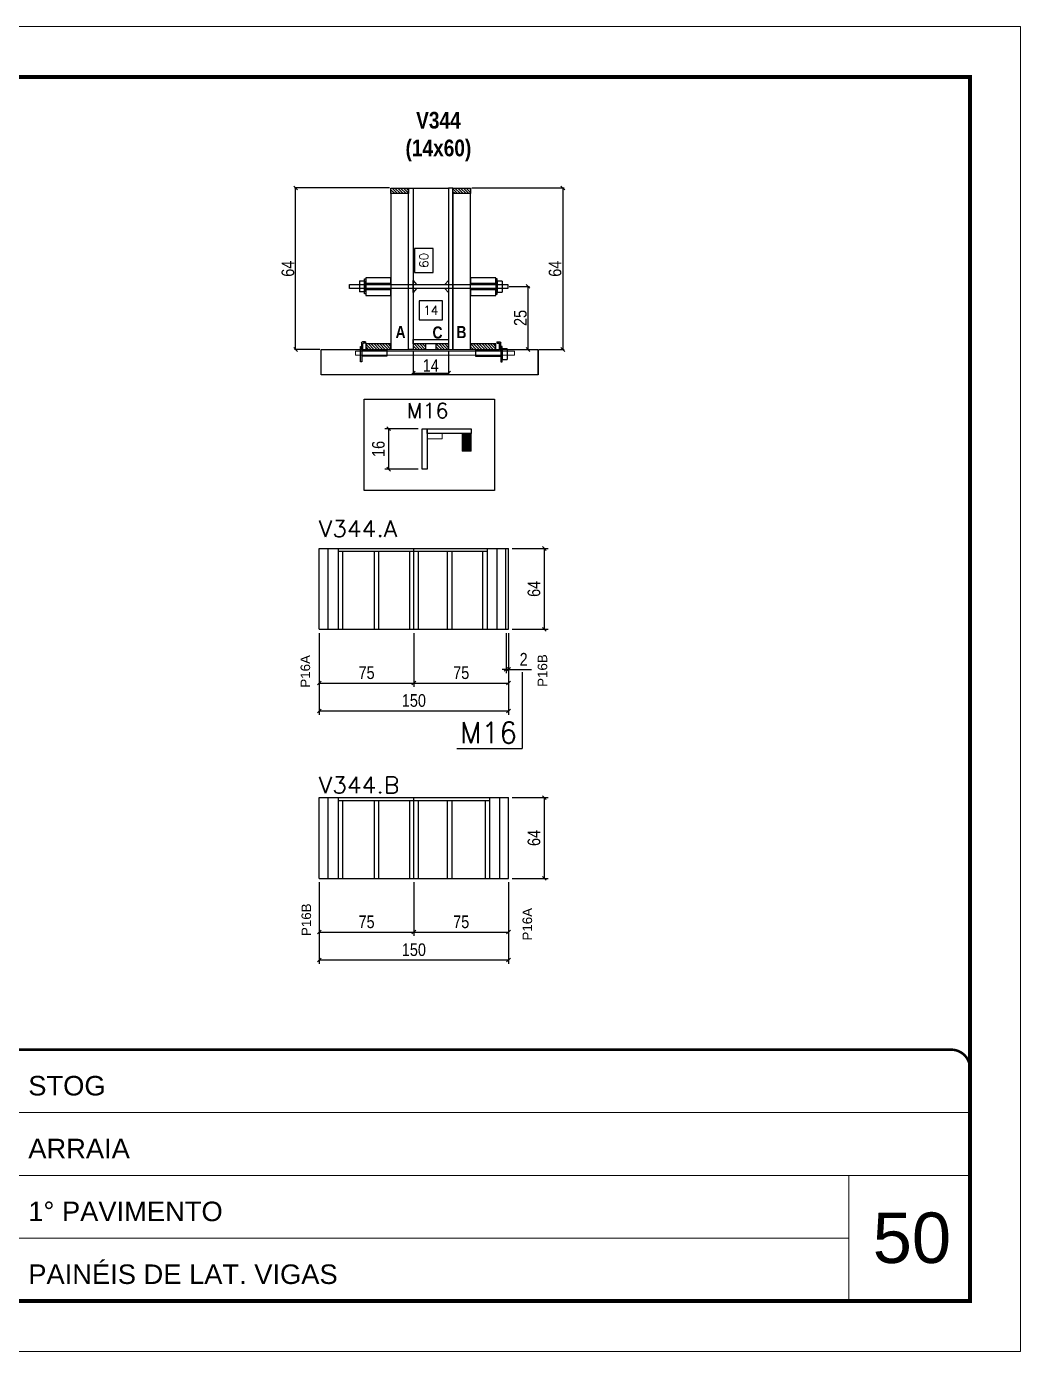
# Model space of a CAD drawing. Extents: x -3394 to 16474, y -5031 to 14397.
# Drawn here: x 6555 to 7342, y -436 to 614 of the extents above; entities that cross this region are included whole.
import ezdxf

# ---------------------------------------------------------------- set-up
doc = ezdxf.new("R2010")
doc.units = 0
doc.linetypes.add('CONTINUO', pattern=[0])
doc.linetypes.add('DASHED', pattern=[0.75, 0.5, -0.25])
doc.layers.get('0').update_dxf_attribs({"linetype": 'CONTINUOUS'})
doc.layers.get('Defpoints').update_dxf_attribs({"linetype": 'CONTINUOUS'})
for name, color, linetype in [('1HACHURA MADEIRAS', 1, 'CONTINUOUS'), ('5', 5, 'CONTINUOUS'), ('barrote', 251, 'CONTINUOUS'), ('COTA', 241, 'CONTINUOUS'), ('Cota Seção (2x)', 4, 'CONTINUOUS'), ('detalhes', 4, 'CONTINUOUS'), ('NOMENCLATURA', 7, 'CONTINUOUS'), ('Painéis', 200, 'CONTINUOUS'), ('presilha', 1, 'CONTINUOUS'), ('SARR_2.2x10', 60, 'CONTINUOUS'), ('SARR_2.2x7', 40, 'CONTINUOUS'), ('SARR_3.5x7', 81, 'CONTINUOUS'), ('Tubo de PVC', 51, 'CONTINUOUS')]:
    doc.layers.add(name, color=color, linetype=linetype)
for name, color, linetype, lineweight in [('CARIMBO', 255, 'CONTINUOUS', 9), ('CONCRETO', 251, 'CONTINUOUS', 25), ('Folhas', 255, 'CONTINUOUS', 9), ('Madeira', 126, 'CONTINUOUS', 18), ('Sarr 2.2x7', 40, 'CONTINUOUS', 9), ('SARRAFO DE PRESSAO', 251, 'DASHED', 9), ('SCO-___-LAJ', 2, 'CONTINUOUS', 0), ('Texto Seção', 7, 'CONTINUOUS', 15)]:
    doc.layers.add(name, color=color, linetype=linetype, lineweight=lineweight)
doc.styles.add('ARIAL', font='arial.ttf')
doc.styles.add('COTA TECNICA', font='techl___.ttf', dxfattribs={"height": 10})
doc.styles.add('COTA TECNICA 2X', font='techl___.ttf', dxfattribs={"height": 10})
doc.styles.add('REGUA-120', font='ROMANS.shx', dxfattribs={"height": 15})
doc.styles.add('ROMANS', font='romans.shx')
doc.styles.get("Standard").update_dxf_attribs({"font": 'ROMANS.SHX'})
doc.styles.add('TECNICA', font='techb___.ttf', dxfattribs={"height": 10})
doc.dimstyles.new('Cota Seção interna', dxfattribs={"dimtxt": 7, "dimasz": 6, "dimexe": 0.18, "dimexo": 2, "dimgap": -4, "dimtad": 3, "dimdec": 1, "dimlfac": 0.5, "dimzin": 12, "dimdsep": 46, "dimtxsty": 'ROMANS', "dimblk": 'ARCHTICK', "dimcen": 0.09, "dimse1": 1, "dimse2": 1, "dimsd1": 1, "dimsd2": 1, "dimclrd": 180, "dimclre": 5, "dimclrt": 1, "dimadec": 0, "dimazin": 3, "dimtfac": 1, "dimtdec": 1, "dimtofl": 0, "dimtmove": 0, "dimatfit": 3, "dimldrblk": 'ARCHTICK', "dimfxl": 1, "dimtolj": 1, "dimtzin": 0, "dimarcsym": 0})
doc.dimstyles.new('PAINEL', dxfattribs={"dimtxt": 10, "dimasz": 3, "dimexe": 3, "dimexo": 3, "dimgap": 3, "dimtad": 1, "dimdec": 1, "dimzin": 12, "dimdsep": 46, "dimtxsty": 'COTA TECNICA', "dimblk1": 'OBLIQUE', "dimblk2": 'OBLIQUE', "dimsah": 1, "dimcen": 0.9, "dimclrd": 4, "dimclre": 4, "dimclrt": 240, "dimadec": 1, "dimazin": 3, "dimtfac": 1, "dimtdec": 1, "dimtmove": 0, "dimatfit": 3, "dimfxl": 1, "dimtolj": 1, "dimtzin": 12, "dimarcsym": 0})
doc.dimstyles.new('SECAO', dxfattribs={"dimscale": 0.333333, "dimtxt": 5, "dimasz": 9, "dimexe": 3, "dimexo": 3, "dimgap": 3, "dimtad": 1, "dimdec": 1, "dimlfac": 0.5, "dimzin": 12, "dimdsep": 46, "dimtxsty": 'COTA TECNICA 2X', "dimblk1": 'OBLIQUE', "dimblk2": 'OBLIQUE', "dimsah": 1, "dimcen": 0.9, "dimclrd": 4, "dimclre": 4, "dimclrt": 240, "dimadec": 1, "dimazin": 3, "dimtfac": 1, "dimtdec": 1, "dimtmove": 0, "dimatfit": 3, "dimfxl": 1, "dimtolj": 1, "dimtzin": 12, "dimarcsym": 0})

# ---------------------------------------------------------------- blocks, each defined once
blk = doc.blocks.new('9999999999')
at = {"color": 30, "linetype": 'CONTINUO'}
for p, q in [((98564.6, 34379.6), (99584, 34379.6)), ((98564.6, 34329.8), (99488, 34329.8)), ((99584, 34329.8), (99488, 34329.8)), ((99488, 34329.8), (99488, 34230.2)), ((98564.6, 34280), (99488, 34280))]:
    blk.add_line(p, q, dxfattribs=at)
at = {"color": 30, "linetype": 'CONTINUO', "const_width": 2}
blk.add_lwpolyline([(99584, 34230.2), (99584, 34414.4, 0.414214), (99569, 34429.4), (98229, 34429.4, 0.414214), (98214, 34414.4), (98214, 34245.2, 0.414214), (98229, 34230.2), (99584, 34230.2)], format="xyb", dxfattribs=at)
at = {"layer": 'Folhas'}
blk.add_lwpolyline([(98139, 34190.2), (99624, 34190.2), (99624, 35240.2), (98139, 35240.2)], close=True, dxfattribs=at)
at = {"layer": 'Folhas', "color": 30, "const_width": 3}
blk.add_lwpolyline([(98214, 34230.2), (99584, 34230.2), (99584, 35200.2), (98214, 35200.2)], close=True, dxfattribs=at)
at = {"color": 7, "linetype": 'Continuous', "ltscale": 5, "style": 'ARIAL'}
for s, height, p in [('STOG', 15.48, (98837.7, 34393.1)), ('ARRAIA', 15.48, (98837.7, 34343.3)), ('1° PAVIMENTO', 15.483, (98837.7, 34293.5)), ('PAINÉIS DE LAT. VIGAS', 15.483, (98837.7, 34243.7))]:
    blk.add_text(s, height=height, dxfattribs=at).set_placement(p)
blk = doc.blocks.new('_Oblique')
at = {"color": 0, "linetype": 'ByBlock', "lineweight": -2}
blk.add_line((-0.5, -0.5), (0.5, 0.5), dxfattribs=at)
blk = doc.blocks.new('*D1919')
at = {"layer": 'COTA', "color": 4, "lineweight": -2, "transparency": 16777216}
for p, q in [((6860.9, 356.7), (6860.9, 338)), ((6888.9, 356.7), (6888.9, 338)), ((6860.9, 339), (6888.9, 339))]:
    blk.add_line(p, q, dxfattribs=at)
at = {"layer": 'Defpoints', "color": 0, "transparency": 16777216}
for p in [(6860.9, 357.7), (6888.9, 357.7), (6888.9, 339)]:
    blk.add_point(p, dxfattribs=at)
at = {"layer": 'COTA', "color": 4, "lineweight": -2, "transparency": 16777216, "xscale": 3, "yscale": 3, "zscale": 3, "rotation": 180}
blk.add_blockref('_Oblique', (6860.9, 339), dxfattribs=at)
at = {"layer": 'COTA', "color": 4, "lineweight": -2, "transparency": 16777216, "xscale": 3, "yscale": 3, "zscale": 3}
blk.add_blockref('_Oblique', (6888.9, 339), dxfattribs=at)
at = {"layer": 'COTA', "color": 240, "transparency": 16777216, "insert": (6874.9, 345), "char_height": 10, "attachment_point": 5, "style": 'COTA TECNICA 2X'}
blk.add_mtext('\\A1;14', dxfattribs=at)
blk = doc.blocks.new('PRESILHA METÁLICA 1')
at = {"layer": 'presilha'}
for p, q in [((7.5, 10.6), (7.5, 19.9)), ((12, 21), (8.6, 21)), ((9, 11.6), (9, 18.9)), ((12, 19.5), (9.6, 19.5)), ((12, 21), (12, 19.5)), ((0, 13), (6, 13)), ((0, 13), (0, 0)), ((6, 0), (0, 0)), ((6, 15.5), (7.5, 15.5)), ((6, -2.5), (6, 15.5)), ((6, 13), (6, 0)), ((7.5, 15.5), (7.5, -2.5)), ((37.5, 4.1), (7.5, 4.1)), ((37.5, 11), (9.6, 11)), ((37.5, 11), (37.5, 4.1)), ((7.5, -2.5), (6, -2.5))]:
    blk.add_line(p, q, dxfattribs=at)
for centre, radius, start, end in [((8.6, 19.9), 1.14, 90, 180), ((9.6, 18.9), 0.57, 90, 180), ((9.6, 11.6), 0.57, 180, 270)]:
    blk.add_arc(centre, radius, start, end, dxfattribs=at)
blk = doc.blocks.new('PRESILHA METÁLICA 2')
at = {"layer": 'presilha'}
for p, q in [((-5.2, 23.5), (-5.2, 22)), ((-5.2, 23.5), (-1.9, 23.5)), ((-5.2, 22), (-2.8, 22)), ((-2.2, 14.1), (-2.2, 21.4)), ((0.8, 18), (-0.8, 18)), ((-0.8, 18), (-0.8, 0)), ((-0.8, 14.6), (-0.8, 22.4)), ((0.8, 0), (0.8, 18)), ((-30.8, 13.5), (-30.8, 6.6)), ((-30.8, 13.5), (-2.8, 13.5)), ((-30.8, 6.6), (-0.8, 6.6)), ((-0.8, 0), (0.8, 0))]:
    blk.add_line(p, q, dxfattribs=at)
for centre, radius, start, end in [((-2.8, 21.4), 0.57, 0, 90), ((-1.9, 22.4), 1.14, 0, 90), ((-2.8, 14.1), 0.57, 270, 0)]:
    blk.add_arc(centre, radius, start, end, dxfattribs=at)
blk = doc.blocks.new('*D1920')
at = {"layer": 'COTA', "color": 4, "lineweight": -2, "transparency": 16777216}
for p, q in [((6907.5, 485.7), (6980.5, 485.7)), ((6979.5, 485.7), (6979.5, 357.7)), ((6960.9, 357.7), (6980.5, 357.7))]:
    blk.add_line(p, q, dxfattribs=at)
at = {"layer": 'Defpoints', "color": 0, "transparency": 16777216}
for p in [(6906.5, 485.7), (6959.9, 357.7), (6979.5, 357.7)]:
    blk.add_point(p, dxfattribs=at)
at = {"layer": 'COTA', "color": 4, "lineweight": -2, "transparency": 16777216, "xscale": 3, "yscale": 3, "zscale": 3}
for p, rotation in [((6979.5, 485.7), 90), ((6979.5, 357.7), 270)]:
    blk.add_blockref('_Oblique', p, dxfattribs=dict(at, rotation=rotation))
at = {"layer": 'COTA', "color": 240, "transparency": 16777216, "insert": (6973.4, 421.7), "char_height": 10, "attachment_point": 5, "rotation": 90, "style": 'COTA TECNICA 2X'}
blk.add_mtext('\\A1;64', dxfattribs=at)
blk = doc.blocks.new('*D1921')
at = {"layer": 'Cota Seção (2x)', "color": 180, "lineweight": -2, "transparency": 16777216}
for p, q in [((6876.9, 437.8), (6861.9, 437.8)), ((6861.9, 437.8), (6861.9, 418.8)), ((6876.9, 418.8), (6876.9, 437.8)), ((6861.9, 418.8), (6876.9, 418.8))]:
    blk.add_line(p, q, dxfattribs=at)
at = {"layer": 'Defpoints', "color": 0, "transparency": 16777216}
for p in [(6860.9, 485.7), (6880.9, 485.7), (6868.3, 365.7)]:
    blk.add_point(p, dxfattribs=at)
at = {"layer": 'Cota Seção (2x)', "color": 1, "transparency": 16777216, "insert": (6869.4, 428.3), "char_height": 7, "attachment_point": 5, "rotation": 90, "style": 'ROMANS'}
blk.add_mtext('\\A1;60', dxfattribs=at)
blk = doc.blocks.new('_ArchTick')
at = {"color": 0, "linetype": 'ByBlock', "const_width": 0.15}
blk.add_lwpolyline([(-0.5, -0.5), (0.5, 0.5)], dxfattribs=at)
blk = doc.blocks.new('*D1922')
at = {"layer": 'COTA', "color": 4, "lineweight": -2, "transparency": 16777216}
for p, q in [((6842.3, 485.7), (6766.8, 485.7)), ((6767.8, 357.7), (6767.8, 485.7)), ((6787, 357.7), (6766.8, 357.7))]:
    blk.add_line(p, q, dxfattribs=at)
at = {"layer": 'Defpoints', "color": 0, "transparency": 16777216}
for p in [(6767.8, 485.7), (6843.3, 485.7), (6788, 357.7)]:
    blk.add_point(p, dxfattribs=at)
at = {"layer": 'COTA', "color": 4, "lineweight": -2, "transparency": 16777216, "xscale": 3, "yscale": 3, "zscale": 3}
for p, rotation in [((6767.8, 485.7), 90), ((6767.8, 357.7), 270)]:
    blk.add_blockref('_Oblique', p, dxfattribs=dict(at, rotation=rotation))
at = {"layer": 'COTA', "color": 240, "transparency": 16777216, "insert": (6761.7, 421.7), "char_height": 10, "attachment_point": 5, "rotation": 90, "style": 'COTA TECNICA 2X'}
blk.add_mtext('\\A1;64', dxfattribs=at)
blk = doc.blocks.new('*D1923')
at = {"layer": 'COTA', "color": 4, "lineweight": -2, "transparency": 16777216}
for p, q in [((6937, 407.7), (6953, 407.7)), ((6952, 357.7), (6952, 407.7)), ((6927.5, 357.7), (6953, 357.7))]:
    blk.add_line(p, q, dxfattribs=at)
at = {"layer": 'Defpoints', "color": 0, "transparency": 16777216}
for p in [(6936, 407.7), (6952, 407.7), (6926.5, 357.7)]:
    blk.add_point(p, dxfattribs=at)
at = {"layer": 'COTA', "color": 4, "lineweight": -2, "transparency": 16777216, "xscale": 3, "yscale": 3, "zscale": 3}
for p, rotation in [((6952, 407.7), 90), ((6952, 357.7), 270)]:
    blk.add_blockref('_Oblique', p, dxfattribs=dict(at, rotation=rotation))
at = {"layer": 'COTA', "color": 240, "transparency": 16777216, "insert": (6945.9, 382.7), "char_height": 10, "attachment_point": 5, "rotation": 90, "style": 'COTA TECNICA 2X'}
blk.add_mtext('\\A1;25', dxfattribs=at)
blk = doc.blocks.new('*D1926')
at = {"layer": 'Cota Seção (2x)', "color": 180, "lineweight": -2, "transparency": 16777216}
for p, q in [((6884.2, 396.2), (6865.6, 396.2)), ((6865.6, 396.2), (6865.6, 381.2)), ((6884.2, 381.2), (6884.2, 396.2)), ((6865.6, 381.2), (6884.2, 381.2))]:
    blk.add_line(p, q, dxfattribs=at)
at = {"layer": 'Defpoints', "color": 0, "transparency": 16777216}
for p in [(6888.9, 377.2), (6860.9, 365.7), (6888.9, 365.7)]:
    blk.add_point(p, dxfattribs=at)
at = {"layer": 'Cota Seção (2x)', "color": 1, "transparency": 16777216, "insert": (6874.9, 388.7), "char_height": 7, "attachment_point": 5, "style": 'ROMANS'}
blk.add_mtext('\\A1;14', dxfattribs=at)
blk = doc.blocks.new('*D1927')
at = {"layer": 'COTA', "color": 4, "linetype": 'ByBlock', "lineweight": -2, "transparency": 16777216}
for p, q in [((6786.5, 133), (6786.5, 68.3)), ((6936.5, 133), (6936.5, 68.3)), ((6786.5, 71.3), (6936.5, 71.3))]:
    blk.add_line(p, q, dxfattribs=at)
at = {"layer": 'Defpoints', "color": 0, "linetype": 'ByBlock', "transparency": 16777216}
for p in [(6786.5, 136), (6936.5, 136), (6936.5, 71.3)]:
    blk.add_point(p, dxfattribs=at)
at = {"layer": 'COTA', "color": 4, "linetype": 'ByBlock', "lineweight": -2, "transparency": 16777216, "xscale": 3, "yscale": 3, "zscale": 3, "rotation": 180}
blk.add_blockref('_Oblique', (6786.5, 71.3), dxfattribs=at)
at = {"layer": 'COTA', "color": 4, "linetype": 'ByBlock', "lineweight": -2, "transparency": 16777216, "xscale": 3, "yscale": 3, "zscale": 3}
blk.add_blockref('_Oblique', (6936.5, 71.3), dxfattribs=at)
at = {"layer": 'COTA', "color": 240, "linetype": 'ByBlock', "transparency": 16777216, "insert": (6861.5, 79.5), "char_height": 10, "attachment_point": 5, "style": 'COTA TECNICA'}
blk.add_mtext('\\A1;150', dxfattribs=at)
blk = doc.blocks.new('*D1924')
at = {"layer": 'COTA', "color": 4, "linetype": 'ByBlock', "lineweight": -2, "transparency": 16777216}
for p, q in [((6939.5, 200), (6967.8, 200)), ((6964.8, 200), (6964.8, 136)), ((6939.5, 136), (6967.8, 136))]:
    blk.add_line(p, q, dxfattribs=at)
at = {"layer": 'Defpoints', "color": 0, "linetype": 'ByBlock', "transparency": 16777216}
for p in [(6936.5, 200), (6936.5, 136), (6964.8, 136)]:
    blk.add_point(p, dxfattribs=at)
at = {"layer": 'COTA', "color": 4, "linetype": 'ByBlock', "lineweight": -2, "transparency": 16777216, "xscale": 3, "yscale": 3, "zscale": 3}
for p, rotation in [((6964.8, 200), 90), ((6964.8, 136), 270)]:
    blk.add_blockref('_Oblique', p, dxfattribs=dict(at, rotation=rotation))
at = {"layer": 'COTA', "color": 240, "linetype": 'ByBlock', "transparency": 16777216, "insert": (6956.7, 168), "char_height": 10, "attachment_point": 5, "rotation": 90, "style": 'COTA TECNICA'}
blk.add_mtext('\\A1;64', dxfattribs=at)
blk = doc.blocks.new('*D1928')
at = {"layer": 'COTA', "color": 4, "lineweight": -2, "transparency": 16777216}
for p, q in [((6934.5, 133), (6934.5, 101.2)), ((6936.5, 133), (6936.5, 101.2)), ((6934.5, 104.2), (6931.5, 104.2)), ((6934.5, 104.2), (6936.5, 104.2)), ((6936.5, 104.2), (6954.6, 104.2))]:
    blk.add_line(p, q, dxfattribs=at)
at = {"layer": 'Defpoints', "color": 0, "transparency": 16777216}
for p in [(6934.5, 136), (6936.5, 136), (6936.5, 104.2)]:
    blk.add_point(p, dxfattribs=at)
at = {"layer": 'COTA', "color": 4, "lineweight": -2, "transparency": 16777216, "xscale": 3, "yscale": 3, "zscale": 3}
blk.add_blockref('_Oblique', (6934.5, 104.2), dxfattribs=at)
at = {"layer": 'COTA', "color": 4, "lineweight": -2, "transparency": 16777216, "xscale": 3, "yscale": 3, "zscale": 3, "rotation": 180}
blk.add_blockref('_Oblique', (6936.5, 104.2), dxfattribs=at)
at = {"layer": 'COTA', "color": 240, "transparency": 16777216, "insert": (6948.5, 112.2), "char_height": 10, "attachment_point": 5, "style": 'COTA TECNICA'}
blk.add_mtext('\\A1;2', dxfattribs=at)
blk = doc.blocks.new('*D1929')
at = {"layer": 'COTA', "color": 4, "lineweight": -2, "transparency": 16777216}
for p, q in [((6786.5, 133), (6786.5, 90.4)), ((6861.5, 133), (6861.5, 90.4)), ((6786.5, 93.4), (6861.5, 93.4))]:
    blk.add_line(p, q, dxfattribs=at)
at = {"layer": 'Defpoints', "color": 0, "transparency": 16777216}
for p in [(6786.5, 136), (6861.5, 136), (6861.5, 93.4)]:
    blk.add_point(p, dxfattribs=at)
at = {"layer": 'COTA', "color": 4, "lineweight": -2, "transparency": 16777216, "xscale": 3, "yscale": 3, "zscale": 3, "rotation": 180}
blk.add_blockref('_Oblique', (6786.5, 93.4), dxfattribs=at)
at = {"layer": 'COTA', "color": 4, "lineweight": -2, "transparency": 16777216, "xscale": 3, "yscale": 3, "zscale": 3}
blk.add_blockref('_Oblique', (6861.5, 93.4), dxfattribs=at)
at = {"layer": 'COTA', "color": 240, "transparency": 16777216, "insert": (6824, 101.5), "char_height": 10, "attachment_point": 5, "style": 'COTA TECNICA'}
blk.add_mtext('\\A1;75', dxfattribs=at)
blk = doc.blocks.new('*D1930')
at = {"layer": 'COTA', "color": 4, "lineweight": -2, "transparency": 16777216}
for p, q in [((6861.5, 133), (6861.5, 90.4)), ((6936.5, 133), (6936.5, 90.4)), ((6861.5, 93.4), (6936.5, 93.4))]:
    blk.add_line(p, q, dxfattribs=at)
at = {"layer": 'Defpoints', "color": 0, "transparency": 16777216}
for p in [(6861.5, 136), (6936.5, 136), (6936.5, 93.4)]:
    blk.add_point(p, dxfattribs=at)
at = {"layer": 'COTA', "color": 4, "lineweight": -2, "transparency": 16777216, "xscale": 3, "yscale": 3, "zscale": 3, "rotation": 180}
blk.add_blockref('_Oblique', (6861.5, 93.4), dxfattribs=at)
at = {"layer": 'COTA', "color": 4, "lineweight": -2, "transparency": 16777216, "xscale": 3, "yscale": 3, "zscale": 3}
blk.add_blockref('_Oblique', (6936.5, 93.4), dxfattribs=at)
at = {"layer": 'COTA', "color": 240, "transparency": 16777216, "insert": (6899, 101.5), "char_height": 10, "attachment_point": 5, "style": 'COTA TECNICA'}
blk.add_mtext('\\A1;75', dxfattribs=at)
blk = doc.blocks.new('*D1931')
at = {"layer": 'Defpoints', "color": 0, "linetype": 'ByBlock', "transparency": 16777216}
for p in [(6867.9, 294.9), (6841.5, 262.9), (6867.9, 262.9)]:
    blk.add_point(p, dxfattribs=at)
at = {"layer": 'Sarr 2.2x7', "color": 4, "linetype": 'ByBlock', "lineweight": -2, "transparency": 16777216}
for p, q in [((6864.9, 294.9), (6838.5, 294.9)), ((6841.5, 294.9), (6841.5, 262.9)), ((6864.9, 262.9), (6838.5, 262.9))]:
    blk.add_line(p, q, dxfattribs=at)
at = {"layer": 'Sarr 2.2x7', "color": 4, "linetype": 'ByBlock', "lineweight": -2, "transparency": 16777216, "xscale": 3, "yscale": 3, "zscale": 3}
for p, rotation in [((6841.5, 294.9), 90), ((6841.5, 262.9), 270)]:
    blk.add_blockref('_Oblique', p, dxfattribs=dict(at, rotation=rotation))
at = {"layer": 'Sarr 2.2x7', "color": 240, "linetype": 'ByBlock', "transparency": 16777216, "insert": (6833.4, 278.9), "char_height": 10, "attachment_point": 5, "rotation": 90, "style": 'COTA TECNICA'}
blk.add_mtext('\\A1;16', dxfattribs=at)
blk = doc.blocks.new('*D1932')
at = {"layer": 'COTA', "color": 4, "linetype": 'ByBlock', "lineweight": -2, "transparency": 16777216}
for p, q in [((6786.5, -64.4), (6786.5, -129.1)), ((6936.5, -64.4), (6936.5, -129.1)), ((6786.5, -126.1), (6936.5, -126.1))]:
    blk.add_line(p, q, dxfattribs=at)
at = {"layer": 'Defpoints', "color": 0, "linetype": 'ByBlock', "transparency": 16777216}
for p in [(6786.5, -61.4), (6936.5, -61.4), (6936.5, -126.1)]:
    blk.add_point(p, dxfattribs=at)
at = {"layer": 'COTA', "color": 4, "linetype": 'ByBlock', "lineweight": -2, "transparency": 16777216, "xscale": 3, "yscale": 3, "zscale": 3, "rotation": 180}
blk.add_blockref('_Oblique', (6786.5, -126.1), dxfattribs=at)
at = {"layer": 'COTA', "color": 4, "linetype": 'ByBlock', "lineweight": -2, "transparency": 16777216, "xscale": 3, "yscale": 3, "zscale": 3}
blk.add_blockref('_Oblique', (6936.5, -126.1), dxfattribs=at)
at = {"layer": 'COTA', "color": 240, "linetype": 'ByBlock', "transparency": 16777216, "insert": (6861.5, -118), "char_height": 10, "attachment_point": 5, "style": 'COTA TECNICA'}
blk.add_mtext('\\A1;150', dxfattribs=at)
blk = doc.blocks.new('*D1925')
at = {"layer": 'COTA', "color": 4, "linetype": 'ByBlock', "lineweight": -2, "transparency": 16777216}
for p, q in [((6939.5, 2.6), (6967.8, 2.6)), ((6964.8, 2.6), (6964.8, -61.4)), ((6939.5, -61.4), (6967.8, -61.4))]:
    blk.add_line(p, q, dxfattribs=at)
at = {"layer": 'Defpoints', "color": 0, "linetype": 'ByBlock', "transparency": 16777216}
for p in [(6936.5, 2.6), (6936.5, -61.4), (6964.8, -61.4)]:
    blk.add_point(p, dxfattribs=at)
at = {"layer": 'COTA', "color": 4, "linetype": 'ByBlock', "lineweight": -2, "transparency": 16777216, "xscale": 3, "yscale": 3, "zscale": 3}
for p, rotation in [((6964.8, 2.6), 90), ((6964.8, -61.4), 270)]:
    blk.add_blockref('_Oblique', p, dxfattribs=dict(at, rotation=rotation))
at = {"layer": 'COTA', "color": 240, "linetype": 'ByBlock', "transparency": 16777216, "insert": (6956.7, -29.4), "char_height": 10, "attachment_point": 5, "rotation": 90, "style": 'COTA TECNICA'}
blk.add_mtext('\\A1;64', dxfattribs=at)
blk = doc.blocks.new('*D1933')
at = {"layer": 'COTA', "color": 4, "lineweight": -2, "transparency": 16777216}
for p, q in [((6786.5, -64.4), (6786.5, -107)), ((6861.5, -64.4), (6861.5, -107)), ((6786.5, -104), (6861.5, -104))]:
    blk.add_line(p, q, dxfattribs=at)
at = {"layer": 'Defpoints', "color": 0, "transparency": 16777216}
for p in [(6786.5, -61.4), (6861.5, -61.4), (6861.5, -104)]:
    blk.add_point(p, dxfattribs=at)
at = {"layer": 'COTA', "color": 4, "lineweight": -2, "transparency": 16777216, "xscale": 3, "yscale": 3, "zscale": 3, "rotation": 180}
blk.add_blockref('_Oblique', (6786.5, -104), dxfattribs=at)
at = {"layer": 'COTA', "color": 4, "lineweight": -2, "transparency": 16777216, "xscale": 3, "yscale": 3, "zscale": 3}
blk.add_blockref('_Oblique', (6861.5, -104), dxfattribs=at)
at = {"layer": 'COTA', "color": 240, "transparency": 16777216, "insert": (6824, -95.9), "char_height": 10, "attachment_point": 5, "style": 'COTA TECNICA'}
blk.add_mtext('\\A1;75', dxfattribs=at)
blk = doc.blocks.new('*D1934')
at = {"layer": 'COTA', "color": 4, "lineweight": -2, "transparency": 16777216}
for p, q in [((6861.5, -64.4), (6861.5, -107)), ((6936.5, -64.4), (6936.5, -107)), ((6861.5, -104), (6936.5, -104))]:
    blk.add_line(p, q, dxfattribs=at)
at = {"layer": 'Defpoints', "color": 0, "transparency": 16777216}
for p in [(6861.5, -61.4), (6936.5, -61.4), (6936.5, -104)]:
    blk.add_point(p, dxfattribs=at)
at = {"layer": 'COTA', "color": 4, "lineweight": -2, "transparency": 16777216, "xscale": 3, "yscale": 3, "zscale": 3, "rotation": 180}
blk.add_blockref('_Oblique', (6861.5, -104), dxfattribs=at)
at = {"layer": 'COTA', "color": 4, "lineweight": -2, "transparency": 16777216, "xscale": 3, "yscale": 3, "zscale": 3}
blk.add_blockref('_Oblique', (6936.5, -104), dxfattribs=at)
at = {"layer": 'COTA', "color": 240, "transparency": 16777216, "insert": (6899, -95.9), "char_height": 10, "attachment_point": 5, "style": 'COTA TECNICA'}
blk.add_mtext('\\A1;75', dxfattribs=at)

msp = doc.modelspace()

# ---------------------------------------------------------------- hatches: boundary and pattern name
at = {"layer": 'Madeira'}
h = msp.add_hatch(dxfattribs=at)
h.set_pattern_fill('ANSI31', color=256, scale=0.2, angle=270, style=0)
h.set_pattern_definition([(315, (23472.90655, -13056.883), (0.449012806, 0.449012806), [])])
h.paths.add_polyline_path([(6906.89, 291.25), (6899.89, 291.25), (6899.89, 277.25), (6906.89, 277.25)])
at = {"layer": 'SARR_2.2x10'}
h = msp.add_hatch(dxfattribs=at)
h.set_pattern_fill('ANSI31', color=256, scale=0.5, angle=90)
h.set_pattern_definition([(135, (40034.3136, -123154.5187), (-1.122532015, -1.122532015), [])])
h.paths.add_polyline_path([(6843.29, 362.05), (6843.29, 357.65), (6823.29, 357.65), (6823.29, 362.05)])
h = msp.add_hatch(dxfattribs=at)
h.set_pattern_fill('ANSI31', color=256, scale=0.5, angle=90)
h.set_pattern_definition([(135, (39911.1136, -123154.5187), (-1.122532015, -1.122532015), [])])
h.paths.add_polyline_path([(6926.49, 362.05), (6926.49, 357.65), (6906.49, 357.65), (6906.49, 362.05)])
at = {"layer": 'SARR_2.2x7'}
h = msp.add_hatch(dxfattribs=at)
h.set_pattern_fill('ANSI31', color=256, scale=0.5, angle=90)
h.set_pattern_definition([(135, (39925.1136, -123030.9187), (-1.122532015, -1.122532015), [])])
h.paths.add_polyline_path([(6857.29, 485.65), (6857.29, 481.25), (6843.29, 481.25), (6843.29, 485.65)])
h = msp.add_hatch(dxfattribs=at)
h.set_pattern_fill('ANSI31', color=256, scale=0.5, angle=90)
h.set_pattern_definition([(135, (39855.9136, -123030.9187), (-1.122532015, -1.122532015), [])])
h.paths.add_polyline_path([(6906.49, 485.65), (6906.49, 481.25), (6892.49, 481.25), (6892.49, 485.65)])
h = msp.add_hatch(dxfattribs=at)
h.set_pattern_fill('ANSI31', color=256, scale=0.5, angle=90)
h.set_pattern_definition([(135, (40072.7136, -123154.5187), (-1.122532015, -1.122532015), [])])
h.paths.add_polyline_path([(6870.89, 362.05), (6870.89, 357.65), (6860.89, 357.65), (6860.89, 362.05)])
h = msp.add_hatch(dxfattribs=at)
h.set_pattern_fill('ANSI31', color=256, scale=0.5, angle=90)
h.set_pattern_definition([(135, (40038.7136, -123154.5187), (-1.122532015, -1.122532015), [])])
h.paths.add_polyline_path([(6888.89, 362.05), (6888.89, 357.65), (6878.89, 357.65), (6878.89, 362.05)])

# ---------------------------------------------------------------- linework, layer by layer
at = {"linetype": 'ByBlock', "elevation": 0}
msp.add_lwpolyline([(6821.98, 318.45), (6925.41, 318.45), (6925.41, 245.83), (6821.98, 245.83)], close=True, dxfattribs=at)
at = {"layer": '1HACHURA MADEIRAS', "elevation": 0}
for points in [[(6843.29, 414.56), (6823.29, 414.56), (6823.29, 410.16), (6843.29, 410.16)], [(6926.49, 414.56), (6906.49, 414.56), (6906.49, 410.16), (6926.49, 410.16)], [(6843.29, 404.96), (6823.29, 404.96), (6823.29, 400.56), (6843.29, 400.56)], [(6926.49, 404.96), (6906.49, 404.96), (6906.49, 400.56), (6926.49, 400.56)]]:
    msp.add_lwpolyline(points, close=True, dxfattribs=at)
at = {"layer": 'barrote', "elevation": 0}
msp.add_lwpolyline([(6959.95, 337.65), (6788.03, 337.65), (6788.03, 357.65), (6959.95, 357.65)], close=True, dxfattribs=at)
at = {"layer": 'CONCRETO', "linetype": 'Continuous'}
msp.add_line((6860.89, 485.65), (6888.89, 485.65), dxfattribs=at)
at = {"layer": 'detalhes', "color": 250}
msp.add_line((6959.95, 337.65), (6959.95, 357.65), dxfattribs=at)
at = {"layer": 'Madeira', "elevation": 0}
msp.add_lwpolyline([(6906.89, 291.25), (6899.89, 291.25), (6899.89, 277.25), (6906.89, 277.25)], close=True, dxfattribs=at)
at = {"layer": 'NOMENCLATURA', "linetype": 'Continuous'}
for p in [(6947.3, 101.98), (6895.41, 41.63)]:
    msp.add_line(p, (6947.3, 41.63), dxfattribs=at)
at = {"layer": 'Painéis', "linetype": 'ByBlock'}
for p, q in [((6786.48, 200.03), (6936.48, 200.03)), ((6786.48, 136.03), (6786.48, 200.03)), ((6861.48, 136.03), (6861.48, 200.03)), ((6934.48, 136.03), (6934.48, 200.03)), ((6936.48, 136.03), (6936.48, 200.03)), ((6786.48, 136.03), (6936.48, 136.03)), ((6786.48, 2.57), (6936.48, 2.57)), ((6786.48, -61.43), (6786.48, 2.57)), ((6861.48, -61.43), (6861.48, 2.57)), ((6936.48, -61.43), (6936.48, 2.57)), ((6786.48, -61.43), (6936.48, -61.43))]:
    msp.add_line(p, q, dxfattribs=at)
at = {"layer": 'Painéis', "linetype": 'Continuous', "elevation": 0}
for points in [[(6857.29, 357.65), (6857.29, 485.65), (6860.89, 485.65), (6860.89, 357.65)], [(6892.49, 357.65), (6892.49, 485.65), (6888.89, 485.65), (6888.89, 357.65)], [(6860.89, 365.65), (6888.89, 365.65), (6888.89, 362.05), (6860.89, 362.05)]]:
    msp.add_lwpolyline(points, close=True, dxfattribs=at)
at = {"layer": 'Painéis', "elevation": 0}
msp.add_lwpolyline([(6871.93, 262.85), (6867.93, 262.85), (6867.93, 294.85), (6871.93, 294.85)], close=True, dxfattribs=at)
at = {"layer": 'Painéis', "linetype": 'ByBlock', "elevation": 0}
msp.add_lwpolyline([(6871.93, 294.85), (6906.87, 294.85), (6906.87, 291.25), (6871.93, 291.25), (6871.93, 294.85)], dxfattribs=at)
at = {"layer": 'presilha'}
for p, q in [((6818.29, 412.08), (6822.29, 412.08)), ((6818.29, 412.08), (6818.29, 403.42)), ((6822.29, 413.75), (6823.29, 413.75)), ((6822.29, 401.75), (6822.29, 413.75)), ((6822.29, 412.08), (6822.29, 403.42)), ((6823.29, 413.75), (6823.29, 401.75)), ((6927.49, 413.56, 0), (6926.49, 413.56, 0)), ((6926.49, 413.56, 0), (6926.49, 401.56, 0)), ((6927.49, 401.56, 0), (6927.49, 413.56, 0)), ((6931.49, 411.89, 0), (6927.49, 411.89, 0)), ((6927.49, 411.89, 0), (6927.49, 403.23, 0)), ((6931.49, 411.89, 0), (6931.49, 403.23, 0)), ((6822.29, 403.42), (6818.29, 403.42)), ((6823.29, 401.75), (6822.29, 401.75)), ((6926.49, 401.56, 0), (6927.49, 401.56, 0)), ((6927.49, 403.23, 0), (6931.49, 403.23, 0))]:
    msp.add_line(p, q, dxfattribs=at)
at = {"layer": 'presilha', "elevation": 0}
msp.add_lwpolyline([(6810.51, 409.15), (6935.97, 409.15), (6935.97, 406.15), (6810.51, 406.15)], close=True, dxfattribs=at)
at = {"layer": 'Sarr 2.2x7', "linetype": 'ByBlock', "elevation": 0}
msp.add_lwpolyline([(6871.93, 291.25), (6883.93, 291.25), (6883.93, 286.85), (6871.93, 286.85), (6871.93, 291.25)], dxfattribs=at)
at = {"layer": 'SARR_2.2x10', "elevation": 0}
for points in [[(6843.29, 362.05), (6823.29, 362.05), (6823.29, 357.65), (6843.29, 357.65)], [(6926.49, 362.05), (6906.49, 362.05), (6906.49, 357.65), (6926.49, 357.65)]]:
    msp.add_lwpolyline(points, close=True, dxfattribs=at)
at = {"layer": 'SARR_2.2x7', "linetype": 'Continuous'}
for p, q in [((6793.48, 136.03), (6793.48, 200.03)), ((6927.48, 136.03), (6927.48, 200.03)), ((6801.48, 197.83), (6861.48, 197.83)), ((6861.48, 197.83), (6919.48, 197.83)), ((6793.48, -61.43), (6793.48, 2.57)), ((6801.48, 0.37), (6861.48, 0.37)), ((6861.48, 0.37), (6921.48, 0.37)), ((6929.48, -61.43), (6929.48, 2.57))]:
    msp.add_line(p, q, dxfattribs=at)
at = {"layer": 'SARR_2.2x7'}
msp.add_lwpolyline([(6843.29, 485.65), (6857.29, 485.65), (6857.29, 481.25), (6843.29, 481.25)], close=True, dxfattribs=at)
at = {"layer": 'SARR_2.2x7', "elevation": 0}
for points in [[(6892.49, 485.65), (6906.49, 485.65), (6906.49, 481.25), (6892.49, 481.25)], [(6870.89, 362.05), (6860.89, 362.05), (6860.89, 357.65), (6870.89, 357.65)], [(6888.89, 362.05), (6878.89, 362.05), (6878.89, 357.65), (6888.89, 357.65)]]:
    msp.add_lwpolyline(points, close=True, dxfattribs=at)
at = {"layer": 'SARR_3.5x7'}
for p, q in [((6801.48, 200.03), (6801.48, 136.03)), ((6919.48, 200.03), (6919.48, 136.03)), ((6804.98, 197.83), (6804.98, 136.03)), ((6829.99, 197.83), (6829.99, 136.03)), ((6833.49, 197.83), (6833.49, 136.03)), ((6857.98, 197.83), (6857.98, 136.03)), ((6864.98, 197.83), (6864.98, 136.03)), ((6887.96, 197.83), (6887.96, 136.03)), ((6891.46, 197.83), (6891.46, 136.03)), ((6915.98, 197.83), (6915.98, 136.03)), ((6801.48, 136.03), (6804.98, 136.03)), ((6915.98, 136.03), (6919.48, 136.03)), ((6801.48, 2.57), (6801.48, -61.43)), ((6804.98, 0.37), (6804.98, -61.43)), ((6829.99, 0.37), (6829.99, -61.43)), ((6833.49, 0.37), (6833.49, -61.43)), ((6857.98, 0.37), (6857.98, -61.43)), ((6864.98, 0.37), (6864.98, -61.43)), ((6887.96, 0.37), (6887.96, -61.43)), ((6891.46, 0.37), (6891.46, -61.43)), ((6917.98, 0.37), (6917.98, -61.43)), ((6921.48, 2.57), (6921.48, -61.43)), ((6801.48, -61.43), (6804.98, -61.43)), ((6917.98, -61.43), (6921.48, -61.43))]:
    msp.add_line(p, q, dxfattribs=at)
at = {"layer": 'SARR_3.5x7', "elevation": 0}
for points in [[(6857.29, 481.25), (6843.29, 481.25), (6843.29, 357.65), (6857.29, 357.65)], [(6906.49, 481.25), (6892.49, 481.25), (6892.49, 357.65), (6906.49, 357.65)]]:
    msp.add_lwpolyline(points, close=True, dxfattribs=at)
at = {"layer": 'SCO-___-LAJ', "color": 1, "elevation": 0}
msp.add_lwpolyline([(6941.34, 356.32), (6815.18, 356.32), (6815.18, 353.12), (6941.34, 353.12)], close=True, dxfattribs=at)
at = {"layer": 'Tubo de PVC', "elevation": 0}
msp.add_lwpolyline([(6888.89, 412.39), (6888.89, 402.91), (6886.09, 406.06), (6863.69, 406.06), (6860.89, 402.91), (6860.89, 412.39), (6863.69, 409.24), (6886.09, 409.24)], close=True, dxfattribs=at)

# ---------------------------------------------------------------- block references
at = {"layer": 'presilha', "xscale": -0.6666666666666666, "yscale": 0.6666666666666666, "zscale": 0.6666666666666666}
for name, p in [('PRESILHA METÁLICA 2', (6819.61, 348.02)), ('PRESILHA METÁLICA 1', (6935.36, 349.68))]:
    msp.add_blockref(name, p, dxfattribs=at)
at = {"layer": 'SARRAFO DE PRESSAO', "color": 6, "linetype": 'ByBlock'}
msp.add_blockref('9999999999', (-92281.77, -34626.55), dxfattribs=at)

# ---------------------------------------------------------------- texts
at = {"layer": '5', "color": 7, "linetype": 'Continuous'}
msp.add_text('M16', height=12, rotation=359.99996, dxfattribs=at).set_placement((6856.02, 303.23))
at = {"layer": 'CARIMBO', "style": 'ARIAL'}
msp.add_text('50', height=40, dxfattribs=at).set_placement((7225.07, -366.21))
at = {"layer": 'detalhes', "style": 'TECNICA'}
for s, p in [('A', (6846.96, 366.67)), ('C', (6876.26, 366.36)), ('B', (6895.22, 366.67))]:
    msp.add_text(s, height=9.6, dxfattribs=at).set_placement(p)
at = {"layer": 'NOMENCLATURA', "linetype": 'Continuous', "style": 'ARIAL'}
for s, p in [('P16A', (6779.28, 89.69)), ('P16B', (6967.15, 90.33)), ('P16B', (6780.03, -107.13)), ('P16A', (6955.16, -110.72))]:
    msp.add_text(s, height=7.567, rotation=90, dxfattribs=at).set_placement(p)
at = {"layer": 'NOMENCLATURA', "linetype": 'Continuous'}
msp.add_text('M16', height=16.5, dxfattribs=at).set_placement((6898.1, 45.83))
at = {"layer": 'NOMENCLATURA', "insert": (6880.93, 546), "char_height": 13.2, "attachment_point": 2, "style": 'TECNICA'}
msp.add_mtext_dynamic_manual_height_columns('V344\\P(14x60)', width=13.2, gutter_width=1, heights=[0], dxfattribs=at)
at = {"layer": 'Texto Seção', "style": 'REGUA-120', "width": 1.05}
for s, p in [('V344.A', (6786.19, 209.21)), ('V344.B', (6786.19, 6.02))]:
    msp.add_text(s, height=13, dxfattribs=at).set_placement(p)

# ---------------------------------------------------------------- dimensions: what is measured, and where the dimension line sits
at = {"layer": 'COTA'}
dim = msp.add_linear_dim(base=(6767.82, 485.65), p1=(6788.03, 357.65), p2=(6843.29, 485.65), angle=90, dimstyle='SECAO', dxfattribs=at)
dim.commit()
dim.dimension.update_dxf_attribs({"geometry": '*D1922', "text_midpoint": (6767.82, 421.65), "dimtype": 160})
for base, p1, p2, picture, middle in [((6979.54, 357.65), (6906.49, 485.65), (6959.95, 357.65), '*D1920', (6973.44, 421.65)), ((6952.02, 407.65), (6926.49, 357.65), (6935.97, 407.65), '*D1923', (6945.91, 382.65))]:
    dim = msp.add_linear_dim(base=base, p1=p1, p2=p2, angle=90, dimstyle='SECAO', dxfattribs=at)
    dim.commit()
    dim.dimension.update_dxf_attribs({"geometry": picture, "text_midpoint": middle})
dim = msp.add_linear_dim(base=(6888.89, 338.98), p1=(6860.89, 357.65), p2=(6888.89, 357.65), dimstyle='SECAO', dxfattribs=at)
dim.commit()
dim.dimension.update_dxf_attribs({"geometry": '*D1919', "text_midpoint": (6874.89, 338.98), "dimtype": 160})
at = {"layer": 'COTA', "linetype": 'ByBlock'}
for base, p1, p2, picture, middle in [((6964.76, 136.03), (6936.48, 200.03), (6936.48, 136.03), '*D1924', (6956.66, 168.03)), ((6964.76, -61.43), (6936.48, 2.57), (6936.48, -61.43), '*D1925', (6956.66, -29.43))]:
    dim = msp.add_linear_dim(base=base, p1=p1, p2=p2, angle=90, dimstyle='PAINEL', dxfattribs=at)
    dim.commit()
    dim.dimension.update_dxf_attribs({"geometry": picture, "text_midpoint": middle})
for base, p1, p2, picture, middle in [((6936.48, 71.34), (6786.48, 136.03), (6936.48, 136.03), '*D1927', (6861.48, 79.45)), ((6936.48, -126.12), (6786.48, -61.43), (6936.48, -61.43), '*D1932', (6861.48, -118.01))]:
    dim = msp.add_linear_dim(base=base, p1=p1, p2=p2, dimstyle='PAINEL', dxfattribs=at)
    dim.commit()
    dim.dimension.update_dxf_attribs({"geometry": picture, "text_midpoint": middle})
at = {"layer": 'COTA'}
for base, p1, p2, picture, middle in [((6861.48, 93.43), (6786.48, 136.03), (6861.48, 136.03), '*D1929', (6823.98, 101.54)), ((6936.48, 104.15), (6934.48, 136.03), (6936.48, 136.03), '*D1928', (6948.53, 112.15)), ((6861.48, -104.03), (6786.48, -61.43), (6861.48, -61.43), '*D1933', (6823.98, -95.92))]:
    dim = msp.add_linear_dim(base=base, p1=p1, p2=p2, dimstyle='PAINEL', dxfattribs=at)
    dim.commit()
    dim.dimension.update_dxf_attribs({"geometry": picture, "text_midpoint": middle})
for base, p1, p2, picture, middle in [((6936.48, 93.43), (6861.48, 136.03), (6936.48, 136.03), '*D1930', (6898.98, 101.54)), ((6936.48, -104.03), (6861.48, -61.43), (6936.48, -61.43), '*D1934', (6898.98, -95.92))]:
    dim = msp.add_linear_dim(base=base, p1=p1, p2=p2, dimstyle='PAINEL', override={"dimtmove": 1}, dxfattribs=at)
    dim.commit()
    dim.dimension.update_dxf_attribs({"geometry": picture, "text_midpoint": middle})
at = {"layer": 'Cota Seção (2x)'}
dim = msp.add_linear_dim(base=(6880.94, 485.65), p1=(6868.31, 365.65), p2=(6860.89, 485.65), angle=90, dimstyle='Cota Seção interna', dxfattribs=at)
dim.commit()
dim.dimension.update_dxf_attribs({"geometry": '*D1921', "text_midpoint": (6880.94, 428.25), "dimtype": 160})
dim = msp.add_linear_dim(base=(6888.89, 377.2), p1=(6860.89, 365.65), p2=(6888.89, 365.65), dimstyle='Cota Seção interna', dxfattribs=at)
dim.commit()
dim.dimension.update_dxf_attribs({"geometry": '*D1926', "text_midpoint": (6874.89, 388.7)})
at = {"layer": 'Sarr 2.2x7', "linetype": 'ByBlock'}
dim = msp.add_linear_dim(base=(6841.49, 262.85), p1=(6867.93, 294.85), p2=(6867.93, 262.85), angle=90, dimstyle='PAINEL', override={"dimlfac": 0.5}, dxfattribs=at)
dim.commit()
dim.dimension.update_dxf_attribs({"geometry": '*D1931', "text_midpoint": (6833.39, 278.85)})

doc.saveas('drawing.dxf')
